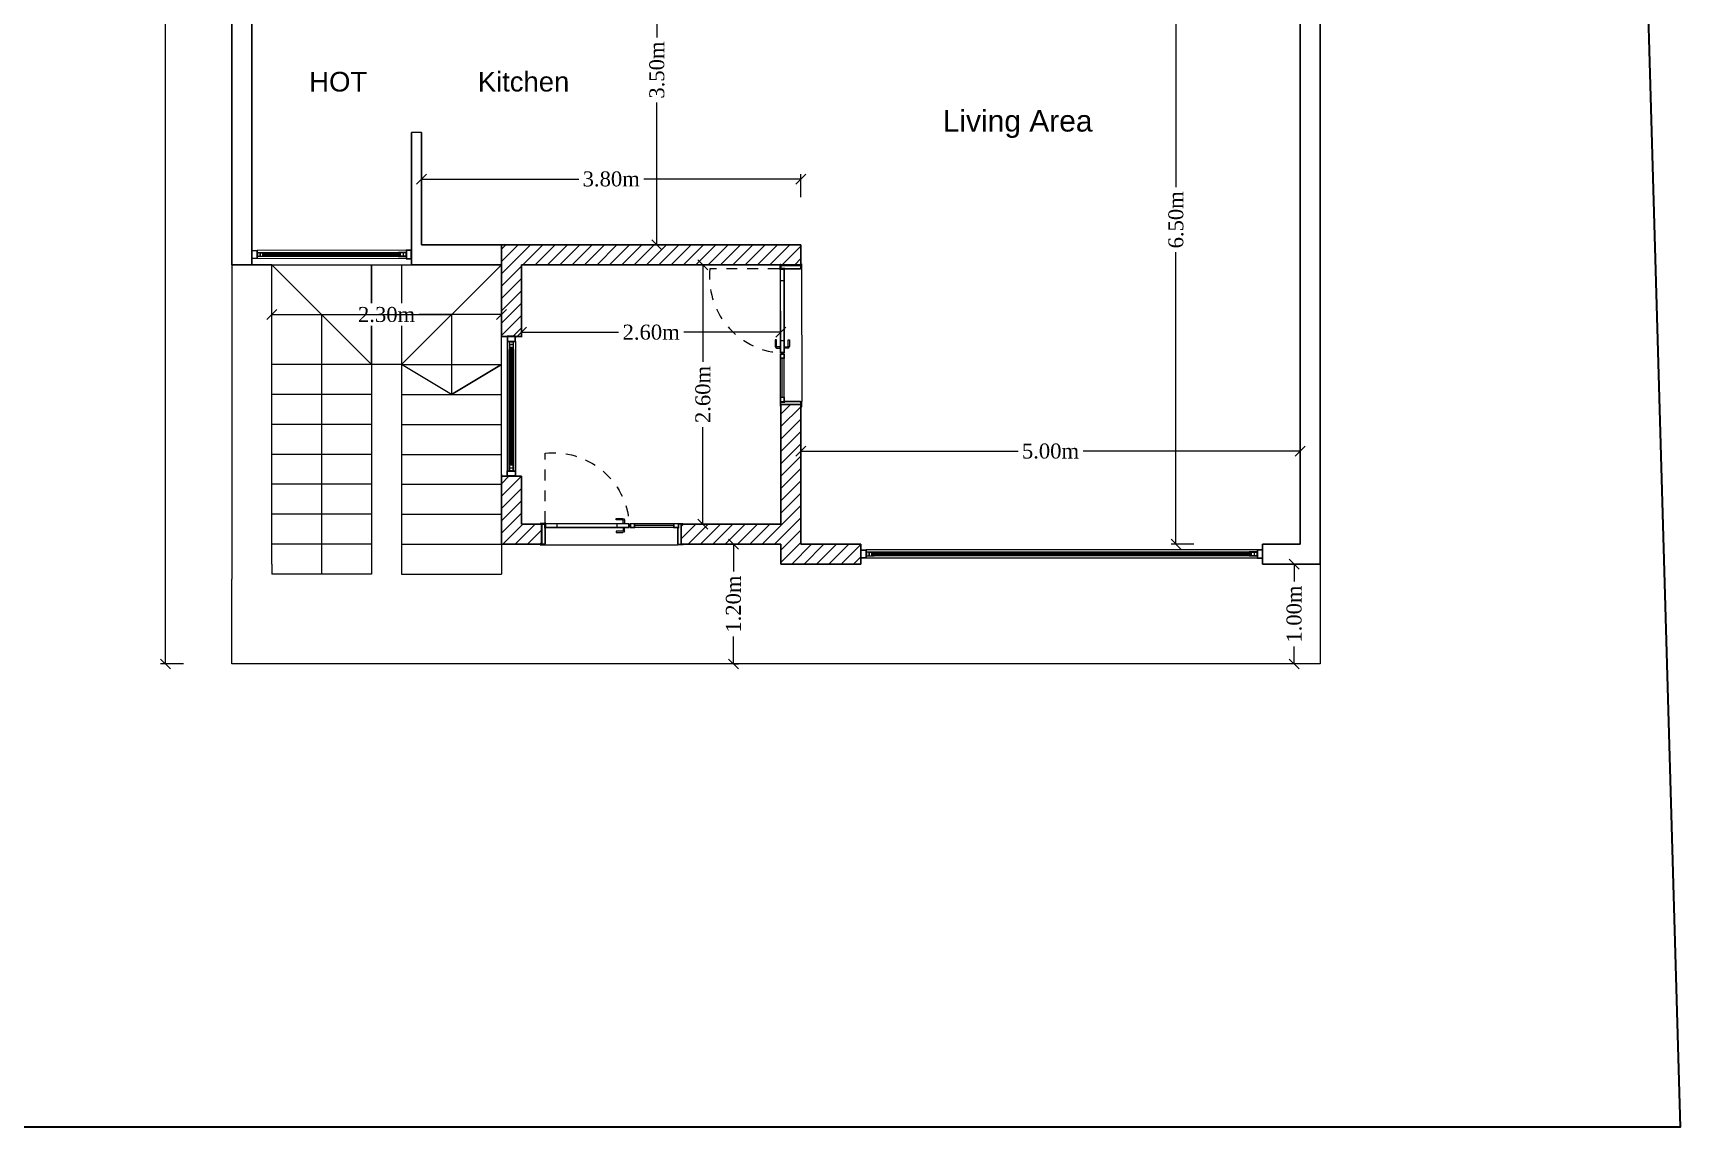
# Model space of a CAD drawing. Header units: millimetres. Extents: x 860 to 1444, y -43 to 267.
# Drawn here: x 1257.17 to 1273.67, y 193.43 to 204.39 of the extents above; entities that cross this region are included whole.
import ezdxf

# ---------------------------------------------------------------- set-up
doc = ezdxf.new("R2010")
doc.units = ezdxf.units.MM
doc.header["$MEASUREMENT"] = 0
doc.linetypes.add('HIDDEN', pattern=[0.375, 0.25, -0.125])
doc.layers.add('Doors', color=252, linetype='Continuous', lineweight=9)
doc.layers.add('WALL', color=7, linetype='Continuous', lineweight=30)
doc.layers.add('windows', color=252, linetype='Continuous')
doc.styles.add('Peshawa CENTER', font='times.ttf', dxfattribs={"height": 0.15})
doc.dimstyles.new('Peshawa', dxfattribs={"dimtxt": 0.15, "dimasz": 0.1, "dimexe": 0.05, "dimexo": 0.25, "dimgap": 0.05, "dimtad": 0, "dimtoh": 1, "dimzin": 0, "dimdsep": 46, "dimtxsty": 'Peshawa CENTER', "dimblk": 'OBLIQUE', "dimcen": 0.09, "dimclrd": 251, "dimclre": 251, "dimclrt": 7, "dimadec": 0, "dimazin": 0, "dimtfac": 1, "dimtofl": 0, "dimtmove": 0, "dimatfit": 3, "dimldrblk": 'NONE', "dimfxl": 0, "dimtolj": 1, "dimtzin": 0, "dimarcsym": 0})
pattern_1 = [(45, (17.09518, 0), (-0.0618718434, 0.0618718434), [])]

# ---------------------------------------------------------------- blocks, each defined once
blk = doc.blocks.new('*U526')
at = {"layer": 'windows', "color": 253, "lineweight": 9}
for p, q in [((0, 0.433), (0.001, 1.898)), ((0.061, 1.898), (0.062, 1.898)), ((0.083, 0.433), (0.082, 1.898))]:
    blk.add_line(p, q, dxfattribs=at)
at = {"layer": 'windows', "color": 251, "lineweight": 9}
for p, q in [((0.055, 1.832), (0.028, 1.839)), ((0.056, 0.499), (0.029, 0.492))]:
    blk.add_line(p, q, dxfattribs=at)
at = {"layer": 'windows', "linetype": 'Continuous', "lineweight": 9}
for points in [[(0.001, 1.898), (0.001, 1.951), (0.082, 1.951), (0.082, 1.898)], [(0.059, 1.87), (0.059, 1.87), (0.059, 1.896), (0.024, 1.896), (0.024, 1.87)], [(0.024, 1.869), (0.024, 1.869), (0.024, 1.869), (0.024, 1.869), (0.024, 1.841), (0.024, 1.841), (0.059, 1.841), (0.059, 1.841), (0.059, 1.869), (0.059, 1.841), (0.059, 1.869), (0.059, 1.869), (0.059, 1.869), (0.059, 1.869), (0.059, 1.869), (0.059, 1.869), (0.024, 1.869), (0.024, 1.869), (0.024, 1.869), (0.024, 1.869)], [(0.028, 1.832), (0.055, 1.832), (0.055, 1.839), (0.028, 1.839)], [(0.025, 0.462), (0.025, 0.462), (0.025, 0.462), (0.025, 0.462), (0.025, 0.49), (0.025, 0.49), (0.06, 0.49), (0.06, 0.49), (0.06, 0.462), (0.06, 0.49), (0.06, 0.462), (0.06, 0.462), (0.06, 0.462), (0.06, 0.462), (0.06, 0.462), (0.06, 0.462), (0.025, 0.462), (0.025, 0.462), (0.025, 0.462), (0.025, 0.462)], [(0.029, 0.499), (0.056, 0.499), (0.056, 0.492), (0.029, 0.492)], [(0, 0.433), (0, 0.38), (0.083, 0.38), (0.083, 0.433)], [(0.06, 0.461), (0.06, 0.461), (0.06, 0.435), (0.025, 0.435), (0.025, 0.461)]]:
    blk.add_lwpolyline(points, close=True, dxfattribs=at)
for points in [[(0.003, 1.904), (0.003, 1.946, -0.414214), (0.006, 1.948), (0.077, 1.948, -0.414214), (0.08, 1.946), (0.08, 1.903, -0.414214), (0.077, 1.901), (0.006, 1.901, -0.414214)], [(0.003, 0.428), (0.003, 0.386, 0.414214), (0.005, 0.383), (0.077, 0.383, 0.414214), (0.08, 0.386), (0.08, 0.428, 0.414214), (0.077, 0.43), (0.005, 0.43, 0.414214)]]:
    blk.add_lwpolyline(points, format="xyb", close=True, dxfattribs=at)
for points in [[(0.062, 1.898), (0.062, 1.839), (0.062, 1.819), (0.058, 1.819), (0.058, 1.822), (0.059, 1.822), (0.059, 1.839), (0.024, 1.839), (0.024, 1.822), (0.025, 1.822), (0.025, 1.819), (0.021, 1.819), (0.021, 1.839), (0.021, 1.898), (0.062, 1.898), (0.024, 1.898)], [(0.063, 0.433), (0.063, 0.492), (0.063, 0.512), (0.059, 0.512), (0.059, 0.509), (0.06, 0.509), (0.06, 0.492), (0.025, 0.492), (0.025, 0.509), (0.026, 0.509), (0.026, 0.512), (0.022, 0.512), (0.022, 0.492), (0.022, 0.433), (0.063, 0.433), (0.025, 0.433)]]:
    blk.add_lwpolyline(points, dxfattribs=at)
at = {"layer": 'windows', "color": 253, "lineweight": 9}
for points in [[(0.022, 0.512), (0.021, 1.819)], [(0.062, 1.819), (0.063, 0.512)]]:
    blk.add_lwpolyline(points, dxfattribs=at)
at = {"layer": 'windows', "color": 251, "lineweight": 9}
for points in [[(0.055, 1.839), (0.028, 1.832)], [(0.056, 0.492), (0.029, 0.499)]]:
    blk.add_lwpolyline(points, dxfattribs=at)
at = {"layer": 'windows', "lineweight": 9}
for points in [[(0.029, 0.499), (0.028, 1.832), (0.036, 1.832), (0.037, 0.499)], [(0.056, 0.499), (0.055, 1.832), (0.047, 1.832), (0.048, 0.499)]]:
    blk.add_lwpolyline(points, close=True, dxfattribs=at)
at = {"layer": 'windows', "color": 251, "lineweight": 9}
for points in [[(0.047, 1.832), (0.036, 1.832), (0.036, 1.823), (0.047, 1.823)], [(0.046, 1.831), (0.038, 1.831), (0.038, 1.825), (0.046, 1.825)], [(0.048, 0.508), (0.037, 0.508), (0.037, 0.499), (0.048, 0.499)], [(0.046, 0.507), (0.038, 0.507), (0.038, 0.5), (0.046, 0.5)]]:
    blk.add_lwpolyline(points, close=True, dxfattribs=at)
for centre, start, end in [((0.025, 1.816), 2.8792, 86.4084), ((0.058, 1.816), 93.6446, 177.1737), ((0.026, 0.515), 273.6446, 357.1737), ((0.059, 0.515), 182.8792, 266.4084)]:
    blk.add_arc(centre, 0.00351, start, end, dxfattribs=at)
blk = doc.blocks.new('*U459')
at = {"layer": 'windows', "color": 253, "lineweight": 9}
for p, q in [((0, 0.823), (0, 4.668)), ((0.061, 4.668), (0.062, 4.668)), ((0.082, 0.823), (0.082, 4.668))]:
    blk.add_line(p, q, dxfattribs=at)
at = {"layer": 'windows', "color": 251, "lineweight": 9}
for p, q in [((0.054, 4.603), (0.028, 4.609)), ((0.056, 0.889), (0.029, 0.882))]:
    blk.add_line(p, q, dxfattribs=at)
at = {"layer": 'windows', "linetype": 'Continuous', "lineweight": 9}
for points in [[(0, 4.668), (0, 4.721), (0.082, 4.721), (0.082, 4.668)], [(0.059, 4.64), (0.059, 4.64), (0.059, 4.666), (0.024, 4.666), (0.024, 4.64)], [(0.024, 4.639), (0.024, 4.639), (0.024, 4.639), (0.024, 4.639), (0.024, 4.611), (0.024, 4.611), (0.059, 4.611), (0.059, 4.611), (0.059, 4.639), (0.059, 4.611), (0.059, 4.639), (0.059, 4.639), (0.059, 4.639), (0.059, 4.639), (0.059, 4.639), (0.059, 4.639), (0.024, 4.639), (0.024, 4.639), (0.024, 4.639), (0.024, 4.639)], [(0.028, 4.603), (0.054, 4.603), (0.054, 4.609), (0.028, 4.609)], [(0, 0.823), (0, 0.77), (0.083, 0.77), (0.082, 0.823)], [(0.025, 0.852), (0.025, 0.852), (0.025, 0.852), (0.025, 0.852), (0.025, 0.88), (0.025, 0.88), (0.06, 0.88), (0.06, 0.88), (0.06, 0.852), (0.06, 0.88), (0.06, 0.852), (0.06, 0.852), (0.06, 0.852), (0.06, 0.852), (0.06, 0.852), (0.06, 0.852), (0.025, 0.852), (0.025, 0.852), (0.025, 0.852), (0.025, 0.852)], [(0.06, 0.851), (0.06, 0.851), (0.06, 0.825), (0.025, 0.825), (0.025, 0.851)], [(0.029, 0.889), (0.056, 0.889), (0.056, 0.882), (0.029, 0.882)]]:
    blk.add_lwpolyline(points, close=True, dxfattribs=at)
for points in [[(0.003, 4.674), (0.003, 4.716, -0.414214), (0.006, 4.718), (0.077, 4.718, -0.414214), (0.08, 4.716), (0.08, 4.674, -0.414214), (0.077, 4.671), (0.006, 4.671, -0.414214)], [(0.003, 0.818), (0.003, 0.776, 0.414214), (0.005, 0.773), (0.077, 0.773, 0.414214), (0.08, 0.776), (0.08, 0.818, 0.414214), (0.077, 0.82), (0.005, 0.82, 0.414214)]]:
    blk.add_lwpolyline(points, format="xyb", close=True, dxfattribs=at)
for points in [[(0.062, 4.668), (0.062, 4.609), (0.062, 4.589), (0.058, 4.589), (0.058, 4.592), (0.059, 4.592), (0.059, 4.609), (0.024, 4.609), (0.024, 4.592), (0.025, 4.592), (0.025, 4.589), (0.021, 4.589), (0.021, 4.609), (0.021, 4.668), (0.062, 4.668), (0.024, 4.668)], [(0.063, 0.823), (0.063, 0.882), (0.063, 0.902), (0.059, 0.902), (0.059, 0.899), (0.06, 0.899), (0.06, 0.882), (0.025, 0.882), (0.025, 0.899), (0.026, 0.899), (0.026, 0.902), (0.022, 0.902), (0.022, 0.882), (0.022, 0.823), (0.063, 0.823), (0.025, 0.823)]]:
    blk.add_lwpolyline(points, dxfattribs=at)
at = {"layer": 'windows', "color": 253, "lineweight": 9}
for points in [[(0.022, 0.902), (0.021, 4.589)], [(0.062, 4.589), (0.063, 0.902)]]:
    blk.add_lwpolyline(points, dxfattribs=at)
at = {"layer": 'windows', "color": 251, "lineweight": 9}
for points in [[(0.054, 4.609), (0.028, 4.603)], [(0.056, 0.882), (0.029, 0.889)]]:
    blk.add_lwpolyline(points, dxfattribs=at)
at = {"layer": 'windows', "lineweight": 9}
for points in [[(0.029, 0.889), (0.028, 4.603), (0.036, 4.603), (0.037, 0.889)], [(0.056, 0.889), (0.054, 4.603), (0.047, 4.603), (0.048, 0.889)]]:
    blk.add_lwpolyline(points, close=True, dxfattribs=at)
at = {"layer": 'windows', "color": 251, "lineweight": 9}
for points in [[(0.047, 4.603), (0.036, 4.603), (0.036, 4.593), (0.047, 4.593)], [(0.045, 4.601), (0.037, 4.601), (0.037, 4.595), (0.045, 4.595)], [(0.048, 0.898), (0.037, 0.898), (0.037, 0.889), (0.048, 0.889)], [(0.046, 0.897), (0.038, 0.897), (0.038, 0.89), (0.046, 0.89)]]:
    blk.add_lwpolyline(points, close=True, dxfattribs=at)
for centre, start, end in [((0.025, 4.586), 2.8792, 86.4084), ((0.058, 4.586), 93.6446, 177.1737), ((0.026, 0.905), 273.6446, 357.1737), ((0.059, 0.905), 182.8792, 266.4084)]:
    blk.add_arc(centre, 0.00351, start, end, dxfattribs=at)
blk = doc.blocks.new('*U458')
at = {"layer": 'windows', "color": 253, "lineweight": 9}
for p, q in [((0, 0.823), (0, 2.095)), ((0.061, 2.095), (0.062, 2.095)), ((0.082, 0.823), (0.082, 2.095))]:
    blk.add_line(p, q, dxfattribs=at)
at = {"layer": 'windows', "color": 251, "lineweight": 9}
for p, q in [((0.055, 2.029), (0.028, 2.036)), ((0.056, 0.889), (0.029, 0.882))]:
    blk.add_line(p, q, dxfattribs=at)
at = {"layer": 'windows', "linetype": 'Continuous', "lineweight": 9}
for points in [[(0.001, 2.095), (0.001, 2.147), (0.082, 2.147), (0.082, 2.095)], [(0.059, 2.067), (0.059, 2.067), (0.059, 2.093), (0.024, 2.093), (0.024, 2.067)], [(0.024, 2.065), (0.024, 2.065), (0.024, 2.065), (0.024, 2.065), (0.024, 2.037), (0.024, 2.037), (0.059, 2.037), (0.059, 2.037), (0.059, 2.065), (0.059, 2.037), (0.059, 2.065), (0.059, 2.065), (0.059, 2.065), (0.059, 2.065), (0.059, 2.065), (0.059, 2.065), (0.024, 2.065), (0.024, 2.065), (0.024, 2.065), (0.024, 2.065)], [(0.028, 2.029), (0.055, 2.029), (0.055, 2.036), (0.028, 2.036)], [(0, 0.823), (0, 0.77), (0.083, 0.77), (0.082, 0.823)], [(0.025, 0.852), (0.025, 0.852), (0.025, 0.852), (0.025, 0.852), (0.025, 0.88), (0.025, 0.88), (0.06, 0.88), (0.06, 0.88), (0.06, 0.852), (0.06, 0.88), (0.06, 0.852), (0.06, 0.852), (0.06, 0.852), (0.06, 0.852), (0.06, 0.852), (0.06, 0.852), (0.025, 0.852), (0.025, 0.852), (0.025, 0.852), (0.025, 0.852)], [(0.06, 0.851), (0.06, 0.851), (0.06, 0.825), (0.025, 0.825), (0.025, 0.851)], [(0.029, 0.889), (0.056, 0.889), (0.056, 0.882), (0.029, 0.882)]]:
    blk.add_lwpolyline(points, close=True, dxfattribs=at)
for points in [[(0.003, 2.1), (0.003, 2.142, -0.414214), (0.006, 2.145), (0.077, 2.145, -0.414214), (0.08, 2.142), (0.08, 2.1, -0.414214), (0.077, 2.097), (0.006, 2.097, -0.414214)], [(0.003, 0.818), (0.003, 0.776, 0.414214), (0.005, 0.773), (0.077, 0.773, 0.414214), (0.08, 0.776), (0.08, 0.818, 0.414214), (0.077, 0.82), (0.005, 0.82, 0.414214)]]:
    blk.add_lwpolyline(points, format="xyb", close=True, dxfattribs=at)
for points in [[(0.062, 2.095), (0.062, 2.036), (0.062, 2.016), (0.058, 2.016), (0.058, 2.019), (0.059, 2.019), (0.059, 2.036), (0.024, 2.036), (0.024, 2.019), (0.025, 2.019), (0.025, 2.016), (0.021, 2.016), (0.021, 2.036), (0.021, 2.095), (0.062, 2.095), (0.024, 2.095)], [(0.063, 0.823), (0.063, 0.882), (0.063, 0.902), (0.059, 0.902), (0.059, 0.899), (0.06, 0.899), (0.06, 0.882), (0.025, 0.882), (0.025, 0.899), (0.026, 0.899), (0.026, 0.902), (0.022, 0.902), (0.022, 0.882), (0.022, 0.823), (0.063, 0.823), (0.025, 0.823)]]:
    blk.add_lwpolyline(points, dxfattribs=at)
at = {"layer": 'windows', "color": 253, "lineweight": 9}
for points in [[(0.022, 0.902), (0.021, 2.016)], [(0.062, 2.016), (0.063, 0.902)]]:
    blk.add_lwpolyline(points, dxfattribs=at)
at = {"layer": 'windows', "color": 251, "lineweight": 9}
for points in [[(0.055, 2.036), (0.028, 2.029)], [(0.056, 0.882), (0.029, 0.889)]]:
    blk.add_lwpolyline(points, dxfattribs=at)
at = {"layer": 'windows', "lineweight": 9}
for points in [[(0.029, 0.889), (0.028, 2.029), (0.036, 2.029), (0.037, 0.889)], [(0.056, 0.889), (0.055, 2.029), (0.047, 2.029), (0.048, 0.889)]]:
    blk.add_lwpolyline(points, close=True, dxfattribs=at)
at = {"layer": 'windows', "color": 251, "lineweight": 9}
for points in [[(0.047, 2.029), (0.036, 2.029), (0.036, 2.02), (0.047, 2.02)], [(0.045, 2.028), (0.038, 2.028), (0.038, 2.021), (0.045, 2.021)], [(0.048, 0.898), (0.037, 0.898), (0.037, 0.889), (0.048, 0.889)], [(0.046, 0.897), (0.038, 0.897), (0.038, 0.89), (0.046, 0.89)]]:
    blk.add_lwpolyline(points, close=True, dxfattribs=at)
for centre, start, end in [((0.025, 2.012), 2.8792, 86.4084), ((0.058, 2.012), 93.6446, 177.1737), ((0.026, 0.905), 273.6446, 357.1737), ((0.059, 0.905), 182.8792, 266.4084)]:
    blk.add_arc(centre, 0.00351, start, end, dxfattribs=at)
blk = doc.blocks.new('*U147')
at = {"layer": 'Doors', "linetype": 'HIDDEN', "ltscale": 0.5}
blk.add_line((1.592, 0.954, 0), (1.592, 1.749, 0), dxfattribs=at)
at = {"layer": 'Doors', "linetype": 'Continuous'}
for p, q in [((0.676, 0.977), (0.676, 0.939)), ((0.69, 0.939), (0.69, 0.973)), ((0.771, 0.996), (0.695, 0.996)), ((0.699, 0.982), (0.771, 0.982)), ((0.771, 0.982), (0.771, 0.996)), ((0.668, 0.939), (0.668, 0.936)), ((0.668, 0.939), (0.697, 0.939)), ((0.668, 0.891), (0.668, 0.893)), ((0.668, 0.891), (0.697, 0.891)), ((0.676, 0.852), (0.676, 0.891)), ((0.69, 0.891), (0.69, 0.857)), ((0.771, 0.833), (0.695, 0.833)), ((0.697, 0.939), (0.697, 0.936)), ((0.697, 0.891), (0.697, 0.893)), ((0.699, 0.848), (0.771, 0.848)), ((0.771, 0.848), (0.771, 0.833))]:
    blk.add_line(p, q, dxfattribs=at)
at = {"layer": 'Doors', "ltscale": 5}
for p, q in [((0.06, 0.704), (0.06, 0.886)), ((0.112, 0.893), (0.557, 0.893)), ((1.59, 0.704), (1.59, 0.886)), ((1.594, 0.691), (0.06, 0.691))]:
    blk.add_line(p, q, dxfattribs=at)
at = {"layer": 'Doors'}
for p, q in [((0.761, 0.893, 0), (0.761, 0.936, 0)), ((1.453, 0.893, 0), (1.453, 0.936, 0))]:
    blk.add_line(p, q, dxfattribs=at)
for points in [[(0.005, 0.931), (0.052, 0.931), (0.052, 0.94), (0.005, 0.94)], [(0.052, 0.936), (0.112, 0.936), (0.112, 0.893), (0.052, 0.893)], [(0.055, 0.933), (0.109, 0.933), (0.109, 0.897), (0.055, 0.897)], [(0.557, 0.936), (0.611, 0.936), (0.611, 0.893), (0.557, 0.893)], [(0.561, 0.933), (0.607, 0.933), (0.607, 0.897), (0.561, 0.897)], [(0.623, 0.936), (1.591, 0.936), (1.591, 0.893), (0.623, 0.893)], [(0.627, 0.933), (1.587, 0.933), (1.587, 0.897), (0.627, 0.897)], [(1.644, 0.931), (1.598, 0.931), (1.598, 0.94), (1.644, 0.94)], [(0.056, 0.7), (0, 0.7), (0, 0.691), (0.056, 0.691)], [(1.594, 0.7), (1.649, 0.7), (1.649, 0.691), (1.594, 0.691)]]:
    blk.add_lwpolyline(points, close=True, dxfattribs=at)
at = {"layer": 'Doors', "ltscale": 5}
for points in [[(0.052, 0.931), (0.052, 0.931), (0.052, 0.886), (0.06, 0.886), (0.06, 0.704), (0.056, 0.704), (0.056, 0.7), (0.024, 0.7), (0.024, 0.931), (0.052, 0.931)], [(0.112, 0.936), (0.557, 0.936)], [(0.112, 0.915), (0.557, 0.915)], [(1.598, 0.931), (1.598, 0.931), (1.598, 0.886), (1.59, 0.886), (1.59, 0.704), (1.594, 0.704), (1.594, 0.7), (1.625, 0.7), (1.625, 0.931), (1.598, 0.931)]]:
    blk.add_lwpolyline(points, dxfattribs=at)
at = {"layer": 'Doors', "linetype": 'Continuous'}
for centre in [(0.617, 0.919), (1.592, 0.943)]:
    blk.add_circle(centre, 0.00573, dxfattribs=at)
at = {"layer": 'Doors', "linetype": 'HIDDEN', "ltscale": 0.5}
blk.add_arc((1.497, 0.877), 0.877, 83.7819, 175.5156, dxfattribs=at)
at = {"layer": 'Doors', "linetype": 'Continuous'}
for centre, radius, start, end in [((0.695, 0.977, 0), 0.0191, 90, 180), ((0.699, 0.973), 0.00955, 90, 180), ((0.695, 0.852, 0), 0.0191, 180, 270), ((0.699, 0.857), 0.00955, 180, 270)]:
    blk.add_arc(centre, radius, start, end, dxfattribs=at)
blk = doc.blocks.new('_Oblique')
at = {"color": 0, "linetype": 'ByBlock', "lineweight": -2}
blk.add_line((-0.5, -0.5), (0.5, 0.5), dxfattribs=at)
blk = doc.blocks.new('*D495')
at = {"color": 251, "lineweight": -2, "transparency": 16777216}
for p, q in [((1263.419, 205.769), (1263.369, 205.769)), ((1263.419, 205.769), (1263.419, 204.344)), ((1263.419, 202.269), (1263.419, 203.694)), ((1263.419, 202.269), (1263.369, 202.269))]:
    blk.add_line(p, q, dxfattribs=at)
at = {"layer": 'Defpoints', "color": 0, "transparency": 16777216}
for p in [(1263.59, 205.769), (1263.419, 202.269), (1263.59, 202.269)]:
    blk.add_point(p, dxfattribs=at)
at = {"color": 251, "lineweight": -2, "transparency": 16777216, "xscale": 0.1, "yscale": 0.1, "zscale": 0.1}
for p, rotation in [((1263.419, 205.769), 90), ((1263.419, 202.269), 270)]:
    blk.add_blockref('_Oblique', p, dxfattribs=dict(at, rotation=rotation))
at = {"color": 7, "transparency": 16777216, "insert": (1263.419, 204.019), "char_height": 0.15, "attachment_point": 5, "rotation": 90, "style": 'Peshawa CENTER', "bg_fill": 3, "box_fill_scale": 1.25, "bg_fill_color": 256, "bg_fill_true_color": 13158600, "bg_fill_transparency": 0}
blk.add_mtext('\\A1;3.50m', dxfattribs=at)
blk = doc.blocks.new('_None')
blk = doc.blocks.new('*D511')
at = {"color": 251, "lineweight": -2, "transparency": 16777216}
for p, q in [((1264.861, 200.201), (1264.861, 200.251)), ((1264.861, 200.201), (1267.037, 200.201)), ((1269.861, 200.201), (1267.685, 200.201)), ((1269.861, 200.201), (1269.861, 200.251))]:
    blk.add_line(p, q, dxfattribs=at)
at = {"layer": 'Defpoints', "color": 0, "transparency": 16777216}
for p in [(1264.861, 200.201), (1264.861, 200.111), (1269.861, 200.111)]:
    blk.add_point(p, dxfattribs=at)
at = {"color": 251, "lineweight": -2, "transparency": 16777216, "xscale": 0.1, "yscale": 0.1, "zscale": 0.1, "rotation": 180}
blk.add_blockref('_Oblique', (1264.861, 200.201), dxfattribs=at)
at = {"color": 251, "lineweight": -2, "transparency": 16777216, "xscale": 0.1, "yscale": 0.1, "zscale": 0.1}
blk.add_blockref('_Oblique', (1269.861, 200.201), dxfattribs=at)
at = {"color": 7, "transparency": 16777216, "insert": (1267.361, 200.201), "char_height": 0.15, "attachment_point": 5, "style": 'Peshawa CENTER', "bg_fill": 3, "box_fill_scale": 1.25, "bg_fill_color": 256, "bg_fill_true_color": 13158600, "bg_fill_transparency": 0}
blk.add_mtext('\\A1;5.00m', dxfattribs=at)
blk = doc.blocks.new('*D512')
at = {"color": 251, "lineweight": -2, "transparency": 16777216}
for p, q in [((1262.061, 201.392), (1262.061, 201.342)), ((1262.061, 201.392), (1263.034, 201.392)), ((1264.661, 201.392), (1263.688, 201.392)), ((1264.661, 201.212), (1264.661, 201.442))]:
    blk.add_line(p, q, dxfattribs=at)
at = {"layer": 'Defpoints', "color": 0, "transparency": 16777216}
for p in [(1262.061, 201.525), (1264.661, 201.392), (1264.661, 200.466)]:
    blk.add_point(p, dxfattribs=at)
at = {"color": 251, "lineweight": -2, "transparency": 16777216, "xscale": 0.1, "yscale": 0.1, "zscale": 0.1, "rotation": 180}
blk.add_blockref('_Oblique', (1262.061, 201.392), dxfattribs=at)
at = {"color": 251, "lineweight": -2, "transparency": 16777216, "xscale": 0.1, "yscale": 0.1, "zscale": 0.1}
blk.add_blockref('_Oblique', (1264.661, 201.392), dxfattribs=at)
at = {"color": 7, "transparency": 16777216, "insert": (1263.361, 201.392), "char_height": 0.15, "attachment_point": 5, "style": 'Peshawa CENTER', "bg_fill": 3, "box_fill_scale": 1.25, "bg_fill_color": 256, "bg_fill_true_color": 13158600, "bg_fill_transparency": 0}
blk.add_mtext('\\A1;2.60m', dxfattribs=at)
blk = doc.blocks.new('*D513')
at = {"color": 251, "lineweight": -2, "transparency": 16777216}
for p, q in [((1263.88, 202.069), (1263.93, 202.069)), ((1263.88, 202.069), (1263.88, 201.096)), ((1263.88, 199.469), (1263.88, 200.442)), ((1263.88, 199.469), (1263.93, 199.469))]:
    blk.add_line(p, q, dxfattribs=at)
at = {"layer": 'Defpoints', "color": 0, "transparency": 16777216}
for p in [(1263.864, 202.069), (1263.864, 199.469), (1263.88, 199.469)]:
    blk.add_point(p, dxfattribs=at)
at = {"color": 251, "lineweight": -2, "transparency": 16777216, "xscale": 0.1, "yscale": 0.1, "zscale": 0.1}
for p, rotation in [((1263.88, 202.069), 90), ((1263.88, 199.469), 270)]:
    blk.add_blockref('_Oblique', p, dxfattribs=dict(at, rotation=rotation))
at = {"color": 7, "transparency": 16777216, "insert": (1263.88, 200.769), "char_height": 0.15, "attachment_point": 5, "rotation": 90, "style": 'Peshawa CENTER', "bg_fill": 3, "box_fill_scale": 1.25, "bg_fill_color": 256, "bg_fill_true_color": 13158600, "bg_fill_transparency": 0}
blk.add_mtext('\\A1;2.60m', dxfattribs=at)
blk = doc.blocks.new('*D514')
at = {"color": 251, "lineweight": -2, "transparency": 16777216}
for p, q in [((1268.682, 205.769), (1268.568, 205.769)), ((1268.618, 205.769), (1268.618, 202.844)), ((1268.618, 199.269), (1268.618, 202.195)), ((1268.798, 199.269), (1268.568, 199.269))]:
    blk.add_line(p, q, dxfattribs=at)
at = {"layer": 'Defpoints', "color": 0, "transparency": 16777216}
for p in [(1268.932, 205.769), (1268.618, 199.269), (1269.672, 199.269)]:
    blk.add_point(p, dxfattribs=at)
at = {"color": 251, "lineweight": -2, "transparency": 16777216, "xscale": 0.1, "yscale": 0.1, "zscale": 0.1}
for p, rotation in [((1268.618, 205.769), 90), ((1268.618, 199.269), 270)]:
    blk.add_blockref('_Oblique', p, dxfattribs=dict(at, rotation=rotation))
at = {"color": 7, "transparency": 16777216, "insert": (1268.618, 202.519), "char_height": 0.15, "attachment_point": 5, "rotation": 90, "style": 'Peshawa CENTER', "bg_fill": 3, "box_fill_scale": 1.25, "bg_fill_color": 256, "bg_fill_true_color": 13158600, "bg_fill_transparency": 0}
blk.add_mtext('\\A1;6.50m', dxfattribs=at)
blk = doc.blocks.new('*D506')
at = {"color": 251, "lineweight": -2, "transparency": 16777216}
for p, q in [((1269.802, 199.069), (1269.752, 199.069)), ((1269.802, 199.069), (1269.802, 198.886)), ((1269.802, 198.069), (1269.802, 198.253)), ((1269.802, 198.069), (1269.752, 198.069))]:
    blk.add_line(p, q, dxfattribs=at)
at = {"layer": 'Defpoints', "color": 0, "transparency": 16777216}
for p in [(1269.879, 199.069), (1269.802, 198.069), (1269.879, 198.069)]:
    blk.add_point(p, dxfattribs=at)
at = {"color": 251, "lineweight": -2, "transparency": 16777216, "xscale": 0.1, "yscale": 0.1, "zscale": 0.1}
for p, rotation in [((1269.802, 199.069), 90), ((1269.802, 198.069), 270)]:
    blk.add_blockref('_Oblique', p, dxfattribs=dict(at, rotation=rotation))
at = {"color": 7, "transparency": 16777216, "insert": (1269.802, 198.569), "char_height": 0.15, "attachment_point": 5, "rotation": 90, "style": 'Peshawa CENTER', "bg_fill": 3, "box_fill_scale": 1.25, "bg_fill_color": 256, "bg_fill_true_color": 13158600, "bg_fill_transparency": 0}
blk.add_mtext('\\A1;1.00m', dxfattribs=at)
blk = doc.blocks.new('*D507')
at = {"color": 251, "lineweight": -2, "transparency": 16777216}
for p, q in [((1264.186, 199.269), (1264.236, 199.269)), ((1264.186, 199.269), (1264.186, 198.986)), ((1264.186, 198.069), (1264.186, 198.353)), ((1264.186, 198.069), (1264.236, 198.069))]:
    blk.add_line(p, q, dxfattribs=at)
at = {"layer": 'Defpoints', "color": 0, "transparency": 16777216}
for p in [(1264.161, 199.269), (1264.161, 198.069), (1264.186, 198.069)]:
    blk.add_point(p, dxfattribs=at)
at = {"color": 251, "lineweight": -2, "transparency": 16777216, "xscale": 0.1, "yscale": 0.1, "zscale": 0.1}
for p, rotation in [((1264.186, 199.269), 90), ((1264.186, 198.069), 270)]:
    blk.add_blockref('_Oblique', p, dxfattribs=dict(at, rotation=rotation))
at = {"color": 7, "transparency": 16777216, "insert": (1264.186, 198.669), "char_height": 0.15, "attachment_point": 5, "rotation": 90, "style": 'Peshawa CENTER', "bg_fill": 3, "box_fill_scale": 1.25, "bg_fill_color": 256, "bg_fill_true_color": 13158600, "bg_fill_transparency": 0}
blk.add_mtext('\\A1;1.20m', dxfattribs=at)
blk = doc.blocks.new('*D508')
at = {"color": 251, "lineweight": -2, "transparency": 16777216}
for p, q in [((1259.561, 201.569), (1259.561, 201.619)), ((1261.861, 201.569), (1261.861, 201.619)), ((1259.561, 201.569), (1260.384, 201.569)), ((1261.861, 201.569), (1261.038, 201.569))]:
    blk.add_line(p, q, dxfattribs=at)
at = {"layer": 'Defpoints', "color": 0, "transparency": 16777216}
for p in [(1259.561, 201.569), (1259.561, 201.569), (1261.861, 201.569)]:
    blk.add_point(p, dxfattribs=at)
at = {"color": 251, "lineweight": -2, "transparency": 16777216, "xscale": 0.1, "yscale": 0.1, "zscale": 0.1, "rotation": 180}
blk.add_blockref('_Oblique', (1259.561, 201.569), dxfattribs=at)
at = {"color": 251, "lineweight": -2, "transparency": 16777216, "xscale": 0.1, "yscale": 0.1, "zscale": 0.1}
blk.add_blockref('_Oblique', (1261.861, 201.569), dxfattribs=at)
at = {"color": 7, "transparency": 16777216, "insert": (1260.711, 201.569), "char_height": 0.15, "attachment_point": 5, "style": 'Peshawa CENTER', "bg_fill": 3, "box_fill_scale": 1.25, "bg_fill_color": 256, "bg_fill_true_color": 13158600, "bg_fill_transparency": 0}
blk.add_mtext('\\A1;2.30m', dxfattribs=at)
blk = doc.blocks.new('*D517')
at = {"color": 251, "lineweight": -2, "transparency": 16777216}
for p, q in [((1258.678, 212.869), (1258.448, 212.869)), ((1258.498, 212.869), (1258.498, 205.841)), ((1258.498, 198.069), (1258.498, 205.097)), ((1258.678, 198.069), (1258.448, 198.069))]:
    blk.add_line(p, q, dxfattribs=at)
at = {"layer": 'Defpoints', "color": 0, "transparency": 16777216}
for p in [(1259.161, 212.869), (1258.498, 198.069), (1259.161, 198.069)]:
    blk.add_point(p, dxfattribs=at)
at = {"color": 251, "lineweight": -2, "transparency": 16777216, "xscale": 0.1, "yscale": 0.1, "zscale": 0.1}
for p, rotation in [((1258.498, 212.869), 90), ((1258.498, 198.069), 270)]:
    blk.add_blockref('_Oblique', p, dxfattribs=dict(at, rotation=rotation))
at = {"color": 7, "transparency": 16777216, "insert": (1258.498, 205.469), "char_height": 0.15, "attachment_point": 5, "rotation": 90, "style": 'Peshawa CENTER', "bg_fill": 3, "box_fill_scale": 1.25, "bg_fill_color": 256, "bg_fill_true_color": 13158600, "bg_fill_transparency": 0}
blk.add_mtext('\\A1;14.80m', dxfattribs=at)
blk = doc.blocks.new('*D537')
at = {"color": 251, "lineweight": -2, "transparency": 16777216}
for p, q in [((1261.061, 202.927), (1261.061, 202.977)), ((1264.861, 202.747), (1264.861, 202.977)), ((1261.061, 202.927), (1262.636, 202.927)), ((1264.861, 202.927), (1263.286, 202.927))]:
    blk.add_line(p, q, dxfattribs=at)
at = {"layer": 'Defpoints', "color": 0, "transparency": 16777216}
for p in [(1261.061, 202.831), (1264.861, 202.927), (1264.861, 202.269)]:
    blk.add_point(p, dxfattribs=at)
at = {"color": 251, "lineweight": -2, "transparency": 16777216, "xscale": 0.1, "yscale": 0.1, "zscale": 0.1, "rotation": 180}
blk.add_blockref('_Oblique', (1261.061, 202.927), dxfattribs=at)
at = {"color": 251, "lineweight": -2, "transparency": 16777216, "xscale": 0.1, "yscale": 0.1, "zscale": 0.1}
blk.add_blockref('_Oblique', (1264.861, 202.927), dxfattribs=at)
at = {"color": 7, "transparency": 16777216, "insert": (1262.961, 202.927), "char_height": 0.15, "attachment_point": 5, "style": 'Peshawa CENTER', "bg_fill": 3, "box_fill_scale": 1.25, "bg_fill_color": 256, "bg_fill_true_color": 13158600, "bg_fill_transparency": 0}
blk.add_mtext('\\A1;3.80m', dxfattribs=at)

msp = doc.modelspace()

# ---------------------------------------------------------------- hatches: boundary and pattern name
h = msp.add_hatch()
h.set_pattern_fill('ANSI31', color=256, scale=0.7, style=0)
h.set_pattern_definition(pattern_1)
h.paths.add_polyline_path([(1264.86088, 202.26924), (1261.86088, 202.26924), (1261.86088, 202.06924), (1261.86088, 201.35031), (1261.91882, 201.35031), (1261.91882, 201.35297), (1262.00293, 201.35302), (1262.00293, 201.35031), (1262.06088, 201.35031), (1262.06088, 202.06924), (1264.65237, 202.06924), (1264.65237, 202.07436), (1264.66013, 202.07436), (1264.66013, 202.06924), (1264.86051, 202.06924), (1264.8605, 202.07892), (1264.86089, 202.07892)])
h = msp.add_hatch()
h.set_pattern_fill('ANSI31', color=256, scale=0.7, style=0)
h.set_pattern_definition(pattern_1)
h.paths.add_polyline_path([(1264.86088, 200.36924), (1264.86088, 200.66698), (1264.66088, 200.66692), (1264.66088, 200.36924), (1264.66088, 199.46924), (1263.66052, 199.46924), (1263.66046, 199.26928), (1263.68143, 199.26927), (1263.68143, 199.26924), (1264.66088, 199.26924), (1264.66088, 199.06924), (1265.46088, 199.06924), (1265.46088, 199.12891), (1265.46085, 199.12891), (1265.46088, 199.21232), (1265.46088, 199.21232), (1265.46088, 199.26924), (1264.86088, 199.26924), (1264.86088, 199.56924), (1264.86088, 199.56924), (1264.86088, 199.86924), (1264.86088, 199.86924)])
h.paths.add_polyline_path([(1262.06088, 199.95005), (1262.00234, 199.95005), (1262.00234, 199.95002), (1261.91894, 199.95005), (1261.86088, 199.95005), (1261.86088, 199.26924), (1262.24852, 199.26924), (1262.24852, 199.26966), (1262.26046, 199.26965), (1262.26046, 199.46924), (1262.06088, 199.46924)])

# ---------------------------------------------------------------- linework, layer by layer
for p, q in [((1261.06088, 203.39217), (1260.96088, 203.39217)), ((1259.56088, 202.06924), (1259.16088, 202.06924)), ((1259.16088, 202.06924), (1259.16088, 198.91924)), ((1259.36088, 202.06924), (1259.56088, 202.06924)), ((1260.56088, 201.06924), (1259.56088, 202.06924)), ((1260.56088, 201.06924), (1260.56088, 202.06924)), ((1260.56088, 201.06924), (1260.56088, 202.06924)), ((1260.56088, 202.06924), (1261.86088, 202.06924)), ((1260.86088, 201.06924), (1261.86088, 202.06924)), ((1259.56088, 199.16924), (1259.56088, 201.26924)), ((1260.56088, 201.06924), (1259.56088, 201.06924)), ((1260.56088, 201.06924), (1260.56088, 198.96924)), ((1260.56088, 201.06924), (1260.56088, 198.96924)), ((1260.86088, 201.06924), (1260.56088, 201.06924)), ((1260.86088, 201.06924), (1261.86088, 201.06924)), ((1260.86088, 201.06924), (1260.86088, 198.96924)), ((1261.86088, 199.95005), (1261.86088, 201.06924)), ((1260.56088, 200.76924), (1259.56088, 200.76924)), ((1260.86088, 200.76924), (1261.86088, 200.76924)), ((1260.56088, 200.46924), (1259.56088, 200.46924)), ((1260.86088, 200.46924), (1261.86088, 200.46924)), ((1260.56088, 200.16924), (1259.56088, 200.16924)), ((1260.86088, 200.16924), (1261.86088, 200.16924)), ((1260.56088, 199.86924), (1259.56088, 199.86924)), ((1260.86088, 199.86924), (1261.86088, 199.86924)), ((1260.56088, 199.56924), (1259.56088, 199.56924)), ((1260.86088, 199.56924), (1261.86088, 199.56924)), ((1261.86088, 199.26924), (1261.86088, 199.46924)), ((1262.26046, 199.46924), (1262.26046, 199.26924)), ((1263.66046, 199.46924), (1263.66046, 199.26924)), ((1260.56088, 199.26924), (1259.56088, 199.26924)), ((1259.56088, 199.06924), (1259.56088, 199.16924)), ((1260.86088, 199.26924), (1261.86088, 199.26924)), ((1261.86088, 199.26924), (1261.86088, 198.96924)), ((1259.56088, 199.06924), (1259.56088, 198.96924)), ((1260.56088, 198.96924), (1259.56088, 198.96924)), ((1260.86088, 198.96924), (1261.86088, 198.96924))]:
    msp.add_line(p, q)
at = {"color": 1, "lineweight": 35}
msp.add_lwpolyline([(1219.11403, 215.35185), (1273.03589, 215.35185), (1273.66692, 193.42998), (1219.11403, 193.42998)], close=True, dxfattribs=at)
msp.add_lwpolyline([(1260.56088, 201.06924), (1259.56088, 201.06924), (1259.56088, 202.06924), (1260.56088, 202.06924)], close=True)
for points in [[(1260.86088, 202.06924), (1260.86088, 201.06924), (1261.86088, 201.06924), (1261.86088, 202.06924)], [(1261.86088, 199.96924), (1261.86088, 199.46924)], [(1270.06088, 199.06924), (1270.06088, 198.06924), (1259.16088, 198.06924), (1259.16088, 198.91924)]]:
    msp.add_lwpolyline(points)
at = {"layer": 'WALL'}
for p, q in [((1259.36088, 202.26924), (1259.36088, 202.06924)), ((1261.86088, 202.26924), (1264.86088, 202.26924)), ((1261.86088, 202.26924), (1261.86088, 202.06924)), ((1264.86088, 202.26924), (1264.86089, 202.06924)), ((1259.36088, 202.06924), (1259.16088, 202.06924)), ((1261.86088, 201.35031), (1261.86088, 202.06924)), ((1262.06088, 202.06924), (1264.86827, 202.06924)), ((1262.06088, 201.35031), (1262.06088, 202.06924)), ((1262.06088, 201.35031), (1261.86088, 201.35031)), ((1264.66088, 200.67017), (1264.86088, 200.67017)), ((1264.66088, 200.36924), (1264.66088, 200.67017)), ((1264.86088, 200.36924), (1264.86088, 200.69724)), ((1264.66088, 199.46924), (1264.66088, 200.36924)), ((1264.86088, 199.26924), (1264.86088, 200.36924)), ((1261.86088, 199.26924), (1261.86088, 199.95005)), ((1262.06088, 199.95005), (1261.86088, 199.95005)), ((1262.06088, 199.46924), (1262.06088, 199.95005)), ((1262.06088, 199.46924), (1262.26046, 199.46924)), ((1263.66046, 199.46924), (1264.66088, 199.46924)), ((1264.86088, 199.26924), (1264.86088, 199.56924)), ((1261.86088, 199.26924), (1262.26046, 199.26924)), ((1263.66046, 199.26924), (1264.66088, 199.26924)), ((1264.34485, 199.26924), (1264.66088, 199.26924)), ((1264.86088, 199.26924), (1265.46088, 199.26924)), ((1265.46088, 199.26924), (1265.46088, 199.06924)), ((1269.48303, 199.26924), (1269.86088, 199.26924)), ((1269.48303, 199.26924), (1269.48303, 199.06924)), ((1264.66088, 199.06924), (1265.46088, 199.06924)), ((1269.48303, 199.06924), (1270.06088, 199.06924))]:
    msp.add_line(p, q, dxfattribs=at)
for points in [[(1270.06088, 199.06924), (1270.06088, 207.78924)], [(1259.16088, 205.96924), (1259.16088, 202.06924)], [(1259.36088, 205.76924), (1259.36088, 202.26924)], [(1269.86088, 199.26924), (1269.86088, 205.76924)], [(1260.96088, 203.39217), (1260.96088, 202.26924)], [(1261.06088, 203.39217), (1261.06088, 202.26924)], [(1261.86088, 202.06924), (1260.96088, 202.06924), (1260.96088, 202.26924)], [(1261.06088, 202.26924), (1261.86088, 202.26924)], [(1264.86088, 199.86924), (1264.86088, 199.26924)], [(1264.66088, 199.26924), (1264.38554, 199.26924)], [(1264.66088, 199.26924), (1264.66088, 199.06924)]]:
    msp.add_lwpolyline(points, dxfattribs=at)

# ---------------------------------------------------------------- block references
at = {"layer": 'Doors'}
for p, xscale, yscale, zscale, rotation in [((1265.46909, 200.64617), 0.8688232107517078, 0.8688232107517078, 0.8688232107517078, 90.01526140570539), ((1263.68127, 198.66107), -0.8688232107519351, 0.8688232107517422, 0.8688232107517413, 359.9847385943019)]:
    msp.add_blockref('*U147', p, dxfattribs=dict(at, xscale=xscale, yscale=yscale, zscale=zscale, rotation=rotation))
at = {"layer": 'windows'}
for name, p, xscale, yscale, zscale, rotation in [('*U526', (1261.3484, 202.12858), 1.018804115839317, 1.018804115839317, 1.018804115839317, 90.00009772632082), ('*U458', (1262.00289, 202.13784), 1.01880411583932, 1.01880411583932, 1.01880411583932, 180.0000977263208), ('*U459', (1270.27056, 199.12858), 1.018804115839317, 1.018804115839317, 1.018804115839317, 90.00009772632083)]:
    msp.add_blockref(name, p, dxfattribs=dict(at, xscale=xscale, yscale=yscale, zscale=zscale, rotation=rotation))

# ---------------------------------------------------------------- texts
at = {"attachment_point": 3, "style": 'Peshawa CENTER'}
for s, width, gutter_width, insert, char_height in [('{\\fArial|b0|i0|c0|p34; HOT}', 4.5809703, 1.14459, (1260.51664, 204.00108), 0.1969056), ('{\\fArial|b0|i0|c0|p34; Kitchen}', 4.5809703, 1.14459, (1262.54114, 204.00108), 0.1969056), ('{\\fArial|b0|i0|c0|p34;Living Area}', 4.9932582, 1.2476, (1267.7817, 203.61742), 0.2146271)]:
    msp.add_mtext_dynamic_manual_height_columns(s, width=width, gutter_width=gutter_width, heights=[0], dxfattribs=dict(at, insert=insert, char_height=char_height))

# ---------------------------------------------------------------- next in the draw order: dimensions: what is measured, and where the dimension line sits
for base, p1, p2, picture, middle in [((1258.49761, 198.06924), (1259.16088, 212.86924), (1259.16088, 198.06924), '*D517', (1258.49761, 205.46924)), ((1263.41897, 202.26924), (1263.59017, 205.76924), (1263.59017, 202.26924), '*D495', (1263.41897, 204.01924)), ((1264.18644, 198.06924), (1264.16067, 199.26924), (1264.16067, 198.06924), '*D507', (1264.18644, 198.66924)), ((1269.80171, 198.06924), (1269.8793, 199.06924), (1269.8793, 198.06924), '*D506', (1269.80171, 198.56924))]:
    dim = msp.add_linear_dim(base=base, p1=p1, p2=p2, angle=90, dimstyle='Peshawa', override={"dimpost": 'm', "dimfxlon": 1, "dimtfill": 1})
    dim.commit()
    dim.dimension.update_dxf_attribs({"geometry": picture, "text_midpoint": middle})
for base, p1, p2, picture, middle in [((1259.56088, 201.56924), (1261.86088, 201.56924), (1259.56088, 201.56924), '*D508', (1260.71088, 201.56924)), ((1264.66088, 201.39247), (1262.06088, 201.52485), (1264.66088, 200.46576), '*D512', (1263.36088, 201.39247)), ((1264.86088, 200.20139), (1269.86088, 200.11129), (1264.86088, 200.11129), '*D511', (1267.36088, 200.20139))]:
    dim = msp.add_linear_dim(base=base, p1=p1, p2=p2, dimstyle='Peshawa', override={"dimpost": 'm', "dimfxlon": 1, "dimtfill": 1})
    dim.commit()
    dim.dimension.update_dxf_attribs({"geometry": picture, "text_midpoint": middle})

# ---------------------------------------------------------------- next in the draw order: linework, layer by layer
msp.add_lwpolyline([(1260.06088, 198.96924), (1260.06088, 201.56924), (1261.36088, 201.56924), (1261.36088, 200.76924), (1261.86088, 201.06924), (1261.36088, 200.76924), (1260.86088, 201.06924)])

# ---------------------------------------------------------------- next in the draw order: dimensions: what is measured, and where the dimension line sits
for base, p1, p2, picture, middle in [((1268.61799, 199.26924), (1268.93162, 205.76924), (1269.67196, 199.26924), '*D514', (1268.61799, 202.51924)), ((1263.87974, 199.46924), (1263.86384, 202.06924), (1263.86384, 199.46924), '*D513', (1263.87974, 200.76924))]:
    dim = msp.add_linear_dim(base=base, p1=p1, p2=p2, angle=90, dimstyle='Peshawa', override={"dimpost": 'm', "dimfxlon": 1, "dimtfill": 1})
    dim.commit()
    dim.dimension.update_dxf_attribs({"geometry": picture, "text_midpoint": middle})

# ---------------------------------------------------------------- next in the draw order: linework, layer by layer
msp.add_lwpolyline([(1261.86088, 201.35031), (1262.06088, 201.35031), (1262.06088, 202.06924), (1264.86051, 202.06999), (1264.86051, 202.26924), (1261.86088, 202.26924)], close=True)

# ---------------------------------------------------------------- next in the draw order: dimensions: what is measured, and where the dimension line sits
dim = msp.add_linear_dim(base=(1264.86088, 202.92739), p1=(1261.06088, 202.8307), p2=(1264.86088, 202.26924), dimstyle='Peshawa', override={"dimpost": 'm', "dimfxlon": 1, "dimtfill": 1})
dim.commit()
dim.dimension.update_dxf_attribs({"geometry": '*D537', "text_midpoint": (1262.96088, 202.92739)})

doc.saveas('drawing.dxf')
